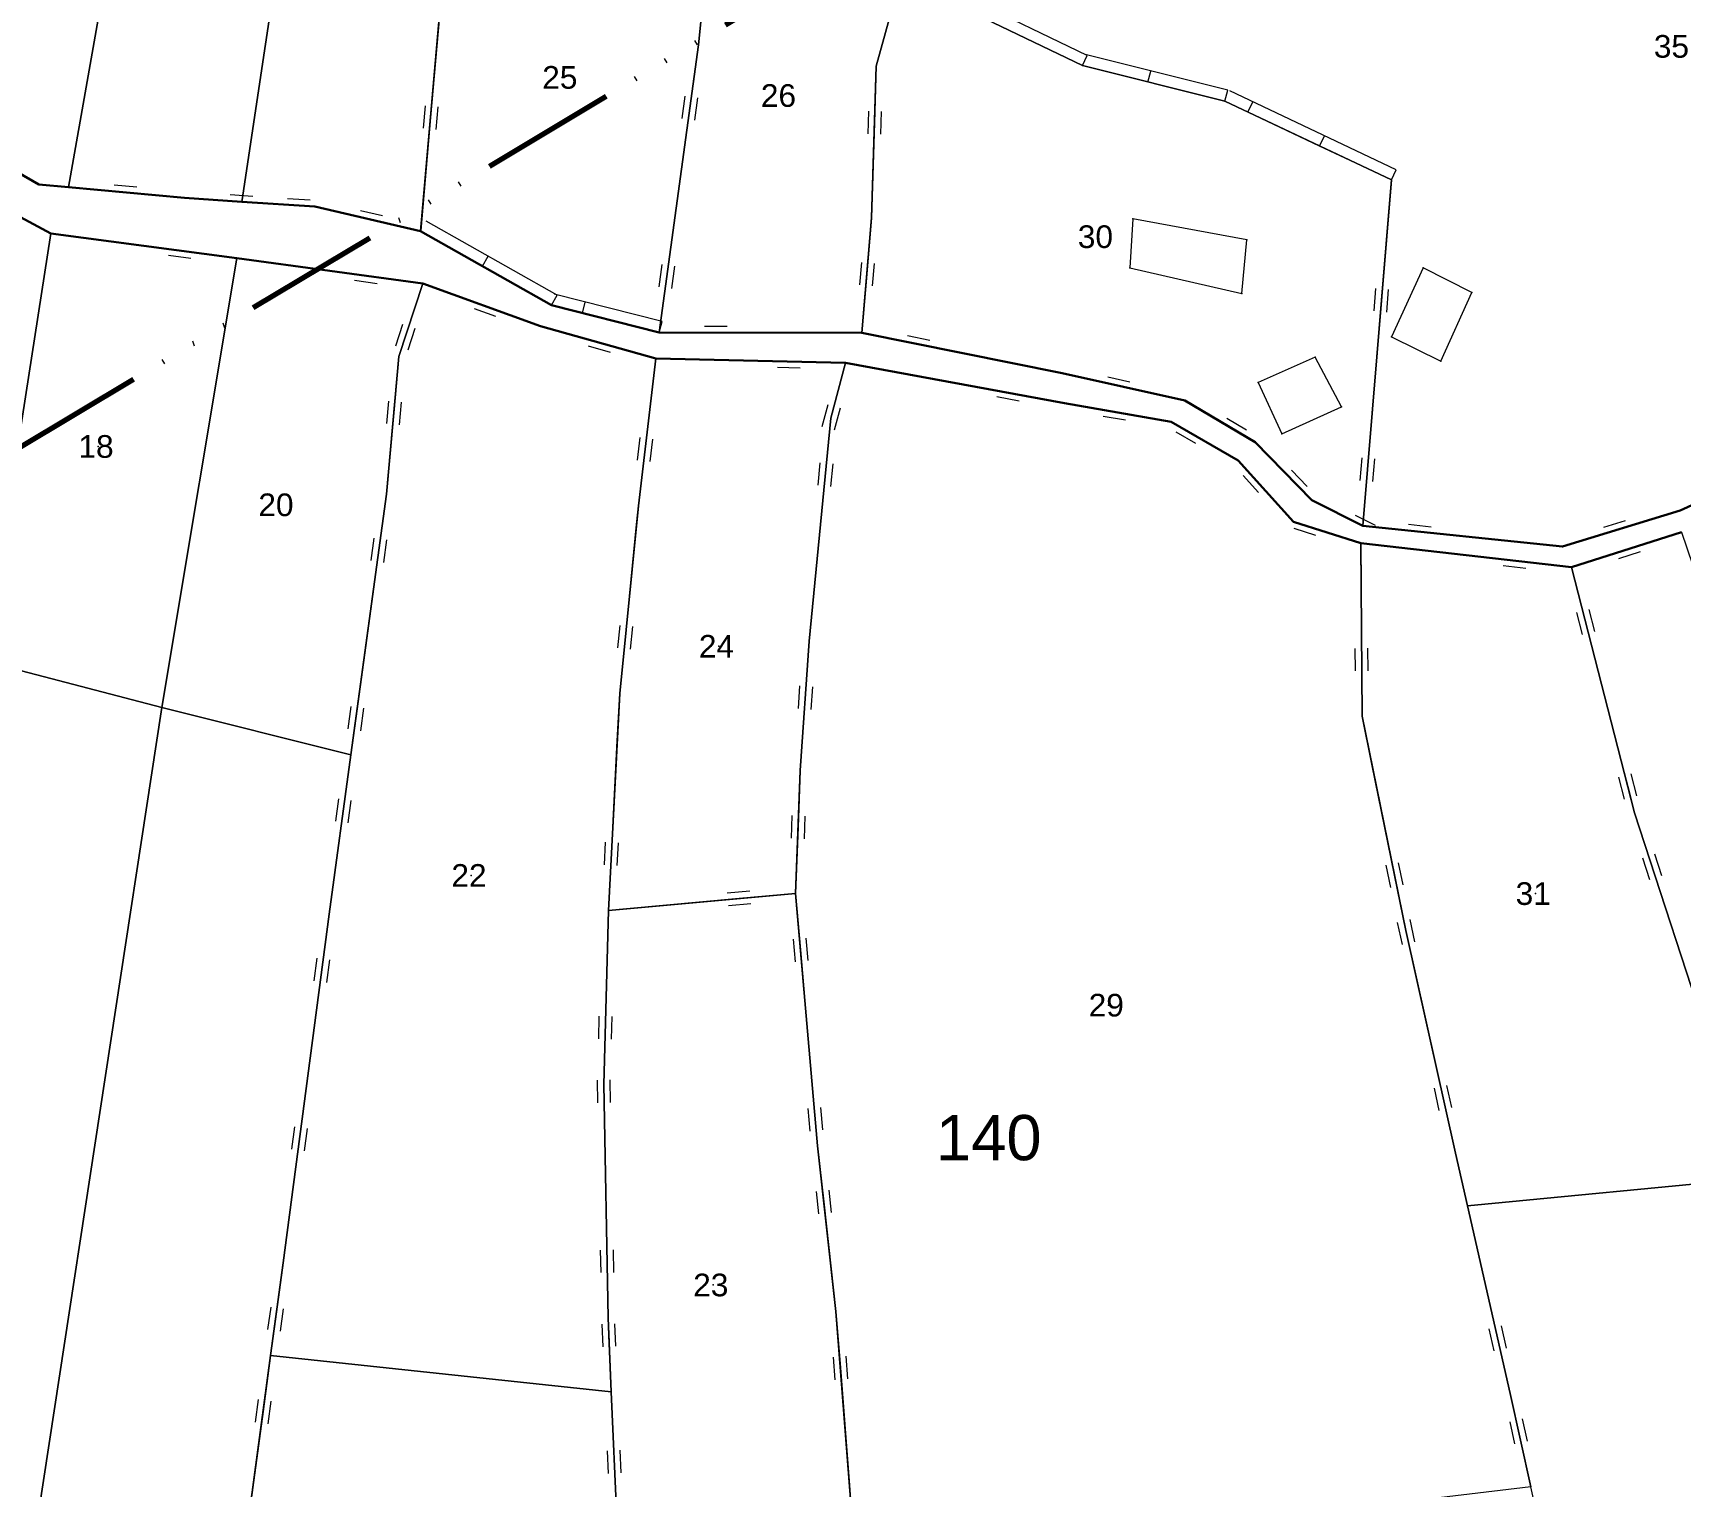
# Model space of a CAD drawing. Header units: millimetres. Extents: x 614452 to 616952, y 4151662 to 4153442.
# Drawn here: x 614932.3 to 615077.7, y 4151844.9 to 4151973.2 of the extents above; entities that cross this region are included whole.
import ezdxf
from ezdxf.xclip import XClip

# ---------------------------------------------------------------- set-up
doc = ezdxf.new("R2010")
doc.units = ezdxf.units.MM
doc.header["$XCLIPFRAME"] = 2
doc.linetypes.add('ACAD_ISO14W100', pattern=[24, 12, -3, 0, -3, 0, -3, 0, -3])
for name, color, linetype, lineweight in [('02_ADA_ALN_YENI', 7, 'Continuous', 30), ('02_ADA_NO_YENI', 18, 'Continuous', 0), ('03_PARSEL_ALN_ESKI', 18, 'Continuous', 0), ('03_PARSEL_ALN_YENI', 171, 'Continuous', 0), ('03_PARSEL_NO_ESKI', 5, 'Continuous', 0), ('03_PARSEL_SNR_YENI', 5, 'Continuous', 0), ('04_YAPI_SNR_TSCLSZ', 77, 'Continuous', 0), ('07_SNRTIP_GECERLI', 30, 'Continuous', 0), ('07_SNRTIP_SABIT', 18, 'Continuous', 0), ('NOKTA_PARSEL_ESKI', 6, 'Continuous', 0), ('NOKTA_PARSEL_YENI', 30, 'Continuous', 0), ('NOKTA_YAPI_TSCLSIZ', 77, 'Continuous', 0), ('TRAFO_BOLGE_TUM', 254, 'ACAD_ISO14W100', 70)]:
    doc.layers.add(name, color=color, linetype=linetype, lineweight=lineweight)
doc.styles.get("Standard").update_dxf_attribs({"font": 'Arial'})

# ---------------------------------------------------------------- blocks, each defined once
blk = doc.blocks.new('fggg')
at = {"layer": '02_ADA_ALN_YENI', "color": 252}
for points in [[(614919.01, 4151967.78, 0), (614932.83, 4151959.81, 0), (614935.44, 4151959.57, 0), (614945.69, 4151958.63, 0), (614950.76, 4151958.28, 0), (614957.19, 4151957.85, 0), (614966.54, 4151955.69, 0), (614978.08, 4151949.15, 0), (614987.6, 4151946.72, 0), (615005.48, 4151946.69, 0), (615023.17, 4151943.14, 0), (615033.99, 4151940.73, 0), (615040.2, 4151937.04, 0), (615045.21, 4151931.93, 0), (615049.7, 4151929.65, 0), (615067.33, 4151927.83, 0), (615077.71, 4151931.03, 0), (615084.22, 4151933.99, 0)], [(614918.35, 4151963.83, 0), (614933.89, 4151955.48, 0), (614950.3, 4151953.29, 0), (614966.73, 4151951.06, 0), (614977.13, 4151947.29, 0), (614987.3, 4151944.45, 0), (615004.04, 4151944.06, 0), (615023.39, 4151940.5, 0), (615032.79, 4151938.84, 0), (615038.71, 4151935.42, 0), (615043.6, 4151930.03, 0), (615049.53, 4151928.12, 0), (615068.14, 4151926.03, 0), (615077.83, 4151929.11, 0)]]:
    blk.add_polyline3d(points, dxfattribs=at)
at = {"layer": '03_PARSEL_ALN_ESKI', "color": 252}
for p in [(615077.15, 4151971.99), (614979.02, 4151969.25), (614998.32, 4151967.65), (615026.3, 4151955.19), (614938.08, 4151936.67), (614953.96, 4151931.52), (614992.85, 4151919.03), (614971, 4151898.8), (615064.95, 4151897.2), (615027.26, 4151887.35), (614992.35, 4151862.65)]:
    blk.add_point(p, dxfattribs=at)
at = {"layer": '03_PARSEL_ALN_YENI', "color": 252}
for points in [[(615119.92, 4151994.49, 0), (615130.84, 4151970.94, 0), (615121.99, 4151960.7, 0), (615112.88, 4151955.4, 0), (615102.47, 4151946.96, 0), (615097.43, 4151942.68, 0), (615084.22, 4151933.99, 0), (615077.71, 4151931.03, 0), (615067.33, 4151927.83, 0), (615049.7, 4151929.65, 0), (615052.23, 4151960.2, 0), (615037.54, 4151967.15, 0), (615024.95, 4151970.29, 0), (615013.5, 4151975.81, 0), (615016.86, 4151988.58, 0), (615047.6, 4151996.24, 0), (615066.86, 4151999.62, 0), (615079.72, 4152001.67, 0), (615113.75, 4152012, 0), (615119.92, 4151994.49, 0)], [(614932.83, 4151959.81, 0), (614919.01, 4151967.78, 0), (614922.48, 4151985.62, 0), (614925.81, 4152000.62, 0), (614942.66, 4152000.39, 0), (614935.44, 4151959.57, 0), (614932.83, 4151959.81, 0)], [(614935.44, 4151959.57, 0), (614942.66, 4152000.39, 0), (614956.94, 4151999.47, 0), (614950.76, 4151958.28, 0), (614945.69, 4151958.63, 0), (614935.44, 4151959.57, 0)], [(614969.68, 4151990.97, 0), (614969.14, 4151985.63, 0), (614966.54, 4151955.69, 0), (614957.19, 4151957.85, 0), (614950.76, 4151958.28, 0), (614956.94, 4151999.47, 0), (614969.68, 4151990.97, 0)], [(615011.99, 4151989.16, 0), (615006.76, 4151970.25, 0), (615006.34, 4151956.86, 0), (615005.48, 4151946.69, 0), (614987.6, 4151946.72, 0), (614991.08, 4151972.12, 0), (614992.69, 4151988.12, 0), (615011.99, 4151989.16, 0)], [(615052.23, 4151960.2, 0), (615049.7, 4151929.65, 0), (615045.21, 4151931.93, 0), (615040.2, 4151937.04, 0), (615033.99, 4151940.73, 0), (615023.17, 4151943.14, 0), (615005.48, 4151946.69, 0), (615006.34, 4151956.86, 0), (615006.76, 4151970.25, 0), (615011.99, 4151989.16, 0), (615016.86, 4151988.58, 0), (615013.5, 4151975.81, 0), (615024.95, 4151970.29, 0), (615037.54, 4151967.15, 0), (615052.23, 4151960.2, 0)], [(614966.54, 4151955.69, 0), (614969.14, 4151985.63, 0), (614992.69, 4151988.12, 0), (614991.08, 4151972.12, 0), (614987.6, 4151946.72, 0), (614978.08, 4151949.15, 0), (614966.54, 4151955.69, 0)], [(614918.35, 4151963.83, 0), (614933.89, 4151955.48, 0), (614928.01, 4151917.71, 0), (614911.85, 4151922.01, 0), (614914.56, 4151938.38, 0), (614918.35, 4151963.83, 0)], [(614928.01, 4151917.71, 0), (614933.89, 4151955.48, 0), (614950.3, 4151953.29, 0), (614943.68, 4151913.64, 0), (614928.01, 4151917.71, 0)], [(614963.52, 4151932.46, 0), (614960.38, 4151909.46, 0), (614943.68, 4151913.64, 0), (614950.3, 4151953.29, 0), (614966.73, 4151951.06, 0), (614964.62, 4151944.61, 0), (614963.52, 4151932.46, 0)], [(614984.11, 4151914.85, 0), (614983.12, 4151895.71, 0), (614982.72, 4151880.36, 0), (614983.09, 4151859.75, 0), (614983.37, 4151853.21, 0), (614953.29, 4151856.42, 0), (614954.39, 4151864.59, 0), (614958.46, 4151895.38, 0), (614960.38, 4151909.46, 0), (614963.52, 4151932.46, 0), (614964.62, 4151944.61, 0), (614966.73, 4151951.06, 0), (614977.13, 4151947.29, 0), (614987.3, 4151944.45, 0), (614985.77, 4151931.43, 0), (614984.11, 4151914.85, 0)], [(615000.03, 4151908.06, 0), (614999.63, 4151897.21, 0), (614983.12, 4151895.71, 0), (614984.11, 4151914.85, 0), (614985.77, 4151931.43, 0), (614987.3, 4151944.45, 0), (615004.04, 4151944.06, 0), (615002.74, 4151939.16, 0), (615000.84, 4151919.48, 0), (615000.03, 4151908.06, 0)], [(615053.52, 4151893.93, 0), (615057.88, 4151874.28, 0), (615058.94, 4151869.63, 0), (615062.73, 4151853.06, 0), (615064.55, 4151844.84, 0), (615004.96, 4151837.72, 0), (615003.2, 4151860.31, 0), (615001.56, 4151874.94, 0), (614999.63, 4151897.21, 0), (615000.03, 4151908.06, 0), (615000.84, 4151919.48, 0), (615002.74, 4151939.16, 0), (615004.04, 4151944.06, 0), (615023.39, 4151940.5, 0), (615032.79, 4151938.84, 0), (615038.71, 4151935.42, 0), (615043.6, 4151930.03, 0), (615049.53, 4151928.12, 0), (615049.65, 4151912.85, 0), (615053.52, 4151893.93, 0)], [(615080.55, 4151883.31, 0), (615073.68, 4151904.33, 0), (615068.14, 4151926.03, 0), (615077.83, 4151929.11, 0), (615083.32, 4151913, 0), (615088.86, 4151897.67, 0), (615095.3, 4151884.87, 0), (615100.64, 4151873.55, 0), (615084.04, 4151872.05, 0), (615080.55, 4151883.31, 0)], [(615084.04, 4151872.05, 0), (615058.94, 4151869.63, 0), (615057.88, 4151874.28, 0), (615053.52, 4151893.93, 0), (615049.65, 4151912.85, 0), (615049.53, 4151928.12, 0), (615068.14, 4151926.03, 0), (615073.68, 4151904.33, 0), (615080.55, 4151883.31, 0), (615084.04, 4151872.05, 0)], [(614923.77, 4151783.68, 0), (614909.48, 4151802.12, 0), (614928.01, 4151917.71, 0), (614943.68, 4151913.64, 0), (614923.77, 4151783.68, 0)], [(614923.77, 4151783.68, 0), (614943.68, 4151913.64, 0), (614960.38, 4151909.46, 0), (614958.46, 4151895.38, 0), (614954.39, 4151864.59, 0), (614953.29, 4151856.42, 0), (614950.35, 4151834.49, 0), (614944.25, 4151786.46, 0), (614943.18, 4151772.9, 0), (614923.77, 4151783.68, 0)], [(614999.63, 4151897.21, 0), (615001.56, 4151874.94, 0), (615003.2, 4151860.31, 0), (615004.96, 4151837.72, 0), (615005.57, 4151829.82, 0), (614984.31, 4151830.07, 0), (614983.86, 4151842.04, 0), (614983.37, 4151853.21, 0), (614983.09, 4151859.75, 0), (614982.72, 4151880.36, 0), (614983.12, 4151895.71, 0), (614999.63, 4151897.21, 0)], [(615058.94, 4151869.63, 0), (615084.04, 4151872.05, 0), (615094.03, 4151842.3, 0), (615103.65, 4151811.56, 0), (615106.32, 4151806.16, 0), (615077.83, 4151786.04, 0), (615075.62, 4151793.57, 0), (615074.01, 4151804.44, 0), (615071.83, 4151819.13, 0), (615066.24, 4151837.21, 0), (615064.55, 4151844.84, 0), (615062.73, 4151853.06, 0), (615058.94, 4151869.63, 0)], [(614982.7, 4151772.39, 0), (614943.18, 4151772.9, 0), (614944.25, 4151786.46, 0), (614950.35, 4151834.49, 0), (614953.29, 4151856.42, 0), (614983.37, 4151853.21, 0), (614983.86, 4151842.04, 0), (614984.31, 4151830.07, 0), (614984.65, 4151821.05, 0), (614984.35, 4151804.03, 0), (614985.06, 4151790.6, 0), (614982.7, 4151772.39, 0)]]:
    blk.add_polyline3d(points, close=True, dxfattribs=at)
at = {"layer": '03_PARSEL_SNR_YENI', "color": 252}
for p, q in [((614968.71, 4151980.65, 0.95), (614967.85, 4151970.69, 0.95)), ((614991.08, 4151972.12, 0.95), (614991.58, 4151977.1, 0.95)), ((615025.39, 4151971.19, 0.95), (615013.93, 4151976.71, 0.95)), ((615007.99, 4151974.71, 0.95), (615006.76, 4151970.25, 0.95)), ((615024.95, 4151970.29, 0.95), (615018.65, 4151973.33, 0.95)), ((614990.31, 4151966.54, 0.95), (614991.08, 4151972.12, 0.95)), ((615024.95, 4151970.29, 0.95), (615025.39, 4151971.19, 0.95)), ((615037.78, 4151968.12, 0.95), (615025.19, 4151971.26, 0.95)), ((614967.85, 4151970.69, 0.95), (614967.41, 4151965.71, 0.95)), ((615006.76, 4151970.25, 0.95), (615006.61, 4151965.25, 0.95)), ((615030.74, 4151968.84, 0.95), (615024.95, 4151970.29, 0.95)), ((615030.74, 4151968.84, 0.95), (615030.99, 4151969.81, 0.95)), ((615037.54, 4151967.15, 0.95), (615030.74, 4151968.84, 0.95)), ((614966.94, 4151966.75, 0.95), (614966.77, 4151964.76, 0.95)), ((614989.62, 4151965.62, 0.95), (614989.89, 4151967.6, 0.95)), ((614990.74, 4151965.47, 0.95), (614991.01, 4151967.45, 0.95)), ((615037.54, 4151967.15, 0.95), (615037.78, 4151968.12, 0.95)), ((615039.57, 4151966.19, 0.95), (615037.54, 4151967.15, 0.95)), ((615052.65, 4151961.1, 0.95), (615037.96, 4151968.06, 0.95)), ((615039.57, 4151966.19, 0.95), (615040, 4151967.09, 0.95)), ((614967.41, 4151965.71, 0.95), (614966.55, 4151955.74, 0.95)), ((614968.06, 4151966.65, 0.95), (614967.89, 4151964.66, 0.95)), ((614989.64, 4151961.58, 0.95), (614990.31, 4151966.54, 0.95)), ((615006.07, 4151966.27, 0.95), (615006.01, 4151964.27, 0.95)), ((615006.61, 4151965.25, 0.95), (615006.34, 4151956.86, 0.95)), ((615007.2, 4151966.24, 0.95), (615007.14, 4151964.24, 0.95)), ((615045.9, 4151963.19, 0.95), (615039.57, 4151966.19, 0.95)), ((615045.9, 4151963.19, 0.95), (615046.33, 4151964.1, 0.95)), ((615052.23, 4151960.2, 0.95), (615045.9, 4151963.19, 0.95)), ((614988.28, 4151951.68, 0.95), (614989.64, 4151961.58, 0.95)), ((615052.23, 4151960.2, 0.95), (615052.65, 4151961.1, 0.95)), ((614932, 4151960.29, 0.95), (614932.83, 4151959.81, 0.95)), ((614932.83, 4151959.81, 0.95), (614935.44, 4151959.57, 0.95)), ((614935.44, 4151959.57, 0.95), (614940.42, 4151959.11, 0.95)), ((614939.48, 4151959.76, 0.95), (614941.47, 4151959.58, 0.95)), ((615051.35, 4151949.58, 0.95), (615052.17, 4151959.54, 0.95)), ((615052.17, 4151959.54, 0.95), (615052.23, 4151960.2, 0.95)), ((614940.42, 4151959.11, 0.95), (614945.69, 4151958.63, 0.95)), ((614945.69, 4151958.63, 0.95), (614950.68, 4151958.29, 0.95)), ((614949.72, 4151958.92, 0.95), (614951.71, 4151958.78, 0.95)), ((614950.68, 4151958.29, 0.95), (614950.76, 4151958.28, 0.95)), ((614950.76, 4151958.28, 0.95), (614955.74, 4151957.95, 0.95)), ((614954.78, 4151958.57, 0.95), (614956.78, 4151958.44, 0.95)), ((614933.89, 4151955.48, 0.95), (614929.48, 4151957.85, 0.95)), ((614955.74, 4151957.95, 0.95), (614957.19, 4151957.85, 0.95)), ((614957.19, 4151957.85, 0.95), (614962.06, 4151956.73, 0.95)), ((614961.22, 4151957.5, 0.95), (614963.16, 4151957.05, 0.95)), ((614962.06, 4151956.73, 0.95), (614966.54, 4151955.69, 0.95)), ((614978.58, 4151950.02, 0.95), (614967.04, 4151956.56, 0.95)), ((615006.34, 4151956.86, 0.95), (615005.92, 4151951.88, 0.95)), ((614935.43, 4151955.27, 0.95), (614933.89, 4151955.48, 0.95)), ((614945.34, 4151953.95, 0.95), (614935.43, 4151955.27, 0.95)), ((614966.55, 4151955.74, 0.95), (614966.54, 4151955.69, 0.95)), ((614971.99, 4151952.6, 0.95), (614966.54, 4151955.69, 0.95)), ((614950.3, 4151953.29, 0.95), (614945.34, 4151953.95, 0.95)), ((614946.26, 4151953.27, 0.95), (614944.28, 4151953.53, 0.95)), ((614951.87, 4151953.08, 0.95), (614950.3, 4151953.29, 0.95)), ((614961.78, 4151951.73, 0.95), (614951.87, 4151953.08, 0.95)), ((614971.99, 4151952.6, 0.95), (614972.49, 4151953.47, 0.95)), ((614978.08, 4151949.15, 0.95), (614971.99, 4151952.6, 0.95)), ((614987.59, 4151950.76, 0.95), (614987.86, 4151952.74, 0.95)), ((614988.7, 4151950.61, 0.95), (614988.97, 4151952.59, 0.95)), ((615005.45, 4151952.92, 0.95), (615005.28, 4151950.93, 0.95)), ((615006.57, 4151952.83, 0.95), (615006.4, 4151950.84, 0.95)), ((614962.69, 4151951.04, 0.95), (614960.71, 4151951.31, 0.95)), ((614966.73, 4151951.06, 0.95), (614961.78, 4151951.73, 0.95)), ((614966.73, 4151951.06, 0.95), (614965.18, 4151946.31, 0.95)), ((614972.43, 4151948.99, 0.95), (614966.73, 4151951.06, 0.95)), ((614987.6, 4151946.72, 0.95), (614988.28, 4151951.68, 0.95)), ((615005.92, 4151951.88, 0.95), (615005.48, 4151946.69, 0.95)), ((614978.08, 4151949.15, 0.95), (614978.58, 4151950.02, 0.95)), ((614987.85, 4151947.69, 0.95), (614978.33, 4151950.12, 0.95)), ((614980.82, 4151948.45, 0.95), (614981.07, 4151949.42, 0.95)), ((615050.71, 4151948.63, 0.95), (615050.87, 4151950.62, 0.95)), ((615050.94, 4151944.59, 0.95), (615051.35, 4151949.58, 0.95)), ((615051.83, 4151948.53, 0.95), (615051.99, 4151950.53, 0.95)), ((614973.18, 4151948.13, 0.95), (614971.3, 4151948.81, 0.95)), ((614977.13, 4151947.29, 0.95), (614972.43, 4151948.99, 0.95)), ((614980.82, 4151948.45, 0.95), (614978.08, 4151949.15, 0.95)), ((614987.6, 4151946.72, 0.95), (614980.82, 4151948.45, 0.95)), ((614964.95, 4151947.43, 0.95), (614964.33, 4151945.53, 0.95)), ((614966.02, 4151947.08, 0.95), (614965.4, 4151945.18, 0.95)), ((614982.49, 4151945.8, 0.95), (614977.13, 4151947.29, 0.95)), ((614987.6, 4151946.72, 0.95), (614987.85, 4151947.69, 0.95)), ((614987.6, 4151946.72, 0.95), (614992.6, 4151946.71, 0.95)), ((614991.6, 4151947.28, 0.95), (614993.6, 4151947.28, 0.95)), ((614992.6, 4151946.71, 0.95), (615002.6, 4151946.7, 0.95)), ((615002.6, 4151946.7, 0.95), (615005.48, 4151946.69, 0.95)), ((615005.48, 4151946.69, 0.95), (615010.39, 4151945.71, 0.95)), ((615009.52, 4151946.46, 0.95), (615011.48, 4151946.06, 0.95)), ((614965.18, 4151946.31, 0.95), (614964.62, 4151944.61, 0.95)), ((614983.3, 4151944.98, 0.95), (614981.37, 4151945.52, 0.95)), ((614987.3, 4151944.45, 0.95), (614982.49, 4151945.8, 0.95)), ((615010.39, 4151945.71, 0.95), (615020.19, 4151943.74, 0.95)), ((614964.62, 4151944.61, 0.95), (614964.17, 4151939.63, 0.95)), ((614986.35, 4151936.39, 0.95), (614987.3, 4151944.45, 0.95)), ((614989.04, 4151944.41, 0.95), (614987.3, 4151944.45, 0.95)), ((614999.04, 4151944.18, 0.95), (614989.04, 4151944.41, 0.95)), ((615000.03, 4151943.59, 0.95), (614998.03, 4151943.64, 0.95)), ((615004.04, 4151944.06, 0.95), (614999.04, 4151944.18, 0.95)), ((615004.04, 4151944.06, 0.95), (615002.75, 4151939.23, 0.95)), ((615008.64, 4151943.22, 0.95), (615004.04, 4151944.06, 0.95)), ((615020.19, 4151943.74, 0.95), (615023.17, 4151943.14, 0.95)), ((615050.12, 4151934.63, 0.95), (615050.94, 4151944.59, 0.95)), ((615018.47, 4151941.41, 0.95), (615008.64, 4151943.22, 0.95)), ((615023.17, 4151943.14, 0.95), (615028.05, 4151942.05, 0.95)), ((615027.2, 4151942.82, 0.95), (615029.15, 4151942.38, 0.95)), ((615028.05, 4151942.05, 0.95), (615033.99, 4151940.73, 0.95)), ((614963.7, 4151940.68, 0.95), (614963.52, 4151938.69, 0.95)), ((614964.82, 4151940.58, 0.95), (614964.64, 4151938.59, 0.95)), ((615019.36, 4151940.67, 0.95), (615017.39, 4151941.04, 0.95)), ((615023.39, 4151940.5, 0.95), (615018.47, 4151941.41, 0.95)), ((615027.87, 4151939.71, 0.95), (615023.39, 4151940.5, 0.95)), ((615033.99, 4151940.73, 0.95), (615038.29, 4151938.17, 0.95)), ((614964.17, 4151939.63, 0.95), (614963.52, 4151932.46, 0.95)), ((615002.47, 4151940.34, 0.95), (615001.95, 4151938.41, 0.95)), ((615002.74, 4151939.16, 0.95), (615002.26, 4151934.19, 0.95)), ((615002.75, 4151939.23, 0.95), (615002.74, 4151939.16, 0.95)), ((615003.56, 4151940.05, 0.95), (615003.04, 4151938.12, 0.95)), ((615028.76, 4151938.98, 0.95), (615026.79, 4151939.33, 0.95)), ((615032.79, 4151938.84, 0.95), (615027.87, 4151939.71, 0.95)), ((615037.72, 4151939.17, 0.95), (615039.44, 4151938.15, 0.95)), ((615034.38, 4151937.93, 0.95), (615032.79, 4151938.84, 0.95)), ((615034.96, 4151936.94, 0.95), (615033.23, 4151937.94, 0.95)), ((615038.71, 4151935.42, 0.95), (615034.38, 4151937.93, 0.95)), ((615038.29, 4151938.17, 0.95), (615040.2, 4151937.04, 0.95)), ((614985.68, 4151935.47, 0.95), (614985.91, 4151937.45, 0.95)), ((614985.77, 4151931.43, 0.95), (614986.35, 4151936.39, 0.95)), ((614986.79, 4151935.33, 0.95), (614987.03, 4151937.32, 0.95)), ((615040.2, 4151937.04, 0.95), (615043.7, 4151933.46, 0.95)), ((615001.79, 4151935.24, 0.95), (615001.6, 4151933.25, 0.95)), ((615002.91, 4151935.13, 0.95), (615002.72, 4151933.14, 0.95)), ((615040.24, 4151933.73, 0.95), (615038.71, 4151935.42, 0.95)), ((615049.47, 4151933.68, 0.95), (615049.64, 4151935.67, 0.95)), ((615050.59, 4151933.59, 0.95), (615050.76, 4151935.58, 0.95)), ((615002.26, 4151934.19, 0.95), (615001.29, 4151924.23, 0.95)), ((615040.5, 4151932.62, 0.95), (615039.15, 4151934.1, 0.95)), ((615043.6, 4151930.03, 0.95), (615040.24, 4151933.73, 0.95)), ((615043.41, 4151934.57, 0.95), (615044.8, 4151933.14, 0.95)), ((615043.7, 4151933.46, 0.95), (615045.21, 4151931.93, 0.95)), ((615049.7, 4151929.65, 0.95), (615050.12, 4151934.63, 0.95)), ((614963.52, 4151932.46, 0.95), (614962.84, 4151927.51, 0.95)), ((615045.21, 4151931.93, 0.95), (615049.66, 4151929.67, 0.95)), ((615077.71, 4151931.03, 0.95), (615082.26, 4151933.1, 0.95)), ((614985.6, 4151929.78, 0.95), (614985.77, 4151931.43, 0.95)), ((615049.03, 4151930.62, 0.95), (615050.81, 4151929.71, 0.95)), ((615072.11, 4151929.3, 0.95), (615077.71, 4151931.03, 0.95)), ((614984.61, 4151919.83, 0.95), (614985.6, 4151929.78, 0.95)), ((615044.77, 4151929.66, 0.95), (615043.6, 4151930.03, 0.95)), ((615045.55, 4151928.81, 0.95), (615043.65, 4151929.43, 0.95)), ((615049.53, 4151928.12, 0.95), (615044.77, 4151929.66, 0.95)), ((615049.66, 4151929.67, 0.95), (615049.7, 4151929.65, 0.95)), ((615049.7, 4151929.65, 0.95), (615054.68, 4151929.13, 0.95)), ((615053.74, 4151929.8, 0.95), (615055.73, 4151929.59, 0.95)), ((615054.68, 4151929.13, 0.95), (615064.63, 4151928.11, 0.95)), ((615067.33, 4151927.83, 0.95), (615072.11, 4151929.3, 0.95)), ((615070.99, 4151929.55, 0.95), (615072.9, 4151930.14, 0.95)), ((615077.83, 4151929.11, 0.95), (615073.06, 4151927.6, 0.95)), ((614962.84, 4151927.51, 0.95), (614961.49, 4151917.6, 0.95)), ((614962.42, 4151928.58, 0.95), (614962.15, 4151926.6, 0.95)), ((614963.53, 4151928.42, 0.95), (614963.26, 4151926.44, 0.95)), ((615053.23, 4151927.7, 0.95), (615049.53, 4151928.12, 0.95)), ((615049.53, 4151927.85, 0.95), (615049.53, 4151928.12, 0.95)), ((615049.61, 4151917.85, 0.95), (615049.53, 4151927.85, 0.95)), ((615063.17, 4151926.58, 0.95), (615053.23, 4151927.7, 0.95)), ((615064.63, 4151928.11, 0.95), (615067.33, 4151927.83, 0.95)), ((615073.06, 4151927.6, 0.95), (615068.14, 4151926.03, 0.95)), ((615064.1, 4151925.91, 0.95), (615062.11, 4151926.14, 0.95)), ((615068.14, 4151926.03, 0.95), (615063.17, 4151926.58, 0.95)), ((615068.14, 4151926.03, 0.95), (615069.37, 4151921.18, 0.95)), ((615074.19, 4151927.36, 0.95), (615072.28, 4151926.76, 0.95)), ((615001.29, 4151924.23, 0.95), (615000.84, 4151919.48, 0.95)), ((615068.58, 4151922.01, 0.95), (615069.08, 4151920.07, 0.95)), ((615069.67, 4151922.29, 0.95), (615070.17, 4151920.35, 0.95)), ((614983.95, 4151918.89, 0.95), (614984.15, 4151920.88, 0.95)), ((614985.07, 4151918.78, 0.95), (614985.27, 4151920.77, 0.95)), ((615069.37, 4151921.18, 0.95), (615071.85, 4151911.49, 0.95)), ((614984.11, 4151914.85, 0.95), (614984.61, 4151919.83, 0.95)), ((615000.84, 4151919.48, 0.95), (615000.49, 4151914.5, 0.95)), ((615049.05, 4151916.85, 0.95), (615049.04, 4151918.85, 0.95)), ((615050.18, 4151916.86, 0.95), (615050.16, 4151918.86, 0.95)), ((614961.49, 4151917.6, 0.95), (614960.81, 4151912.65, 0.95)), ((615049.65, 4151912.85, 0.95), (615049.61, 4151917.85, 0.95)), ((614983.89, 4151910.69, 0.95), (614984.11, 4151914.85, 0.95)), ((614999.99, 4151915.53, 0.95), (614999.85, 4151913.54, 0.95)), ((615000.49, 4151914.5, 0.95), (615000.03, 4151908.06, 0.95)), ((615001.12, 4151915.46, 0.95), (615000.98, 4151913.46, 0.95)), ((614960.39, 4151913.71, 0.95), (614960.12, 4151911.73, 0.95)), ((614961.5, 4151913.56, 0.95), (614961.23, 4151911.58, 0.95)), ((614960.81, 4151912.65, 0.95), (614960.38, 4151909.46, 0.95)), ((615050.51, 4151908.63, 0.95), (615049.65, 4151912.85, 0.95)), ((615071.85, 4151911.49, 0.95), (615073.09, 4151906.65, 0.95)), ((614983.38, 4151900.7, 0.95), (614983.89, 4151910.69, 0.95)), ((614960.38, 4151909.46, 0.95), (614959.7, 4151904.51, 0.95)), ((615052.52, 4151898.83, 0.95), (615050.51, 4151908.63, 0.95)), ((615000.03, 4151908.06, 0.95), (614999.85, 4151903.06, 0.95)), ((615072.29, 4151907.48, 0.95), (615072.79, 4151905.54, 0.95)), ((615073.38, 4151907.76, 0.95), (615073.88, 4151905.82, 0.95)), ((615073.09, 4151906.65, 0.95), (615073.68, 4151904.33, 0.95)), ((614959.7, 4151904.51, 0.95), (614958.46, 4151895.38, 0.95)), ((614959.28, 4151905.57, 0.95), (614959.01, 4151903.59, 0.95)), ((614960.39, 4151905.42, 0.95), (614960.12, 4151903.44, 0.95)), ((615073.68, 4151904.33, 0.95), (615075.23, 4151899.58, 0.95)), ((614999.32, 4151904.08, 0.95), (614999.25, 4151902.08, 0.95)), ((614999.85, 4151903.06, 0.95), (614999.63, 4151897.21, 0.95)), ((615000.45, 4151904.04, 0.95), (615000.38, 4151902.04, 0.95)), ((614982.76, 4151899.73, 0.95), (614982.87, 4151901.73, 0.95)), ((614983.89, 4151899.68, 0.95), (614983.99, 4151901.67, 0.95)), ((614983.12, 4151895.71, 0.95), (614983.38, 4151900.7, 0.95)), ((615053.27, 4151897.96, 0.95), (615052.87, 4151899.92, 0.95)), ((615074.39, 4151900.35, 0.95), (615075.01, 4151898.45, 0.95)), ((615075.46, 4151900.7, 0.95), (615076.08, 4151898.8, 0.95)), ((615052.17, 4151897.74, 0.95), (615051.76, 4151899.7, 0.95)), ((615053.52, 4151893.93, 0.95), (615052.52, 4151898.83, 0.95)), ((615075.23, 4151899.58, 0.95), (615078.34, 4151890.07, 0.95)), ((614995.6, 4151897.41, 0.95), (614993.61, 4151897.23, 0.95)), ((614999.63, 4151897.21, 0.95), (614994.65, 4151896.76, 0.95)), ((614999.63, 4151897.21, 0.95), (615000.07, 4151892.23, 0.95)), ((614983.11, 4151895.35, 0.95), (614983.12, 4151895.71, 0.95)), ((614984.7, 4151895.85, 0.95), (614983.12, 4151895.71, 0.95)), ((614994.65, 4151896.76, 0.95), (614984.7, 4151895.85, 0.95)), ((614995.7, 4151896.29, 0.95), (614993.71, 4151896.11, 0.95)), ((614958.46, 4151895.38, 0.95), (614957.8, 4151890.43, 0.95)), ((614982.85, 4151885.36, 0.95), (614983.11, 4151895.35, 0.95)), ((615053.21, 4151892.71, 0.95), (615052.78, 4151894.66, 0.95)), ((615054.31, 4151892.95, 0.95), (615053.88, 4151894.9, 0.95)), ((614999.42, 4151893.17, 0.95), (614999.59, 4151891.18, 0.95)), ((615000.54, 4151893.27, 0.95), (615000.71, 4151891.28, 0.95)), ((615053.55, 4151893.81, 0.95), (615053.52, 4151893.93, 0.95)), ((615054.63, 4151888.92, 0.95), (615053.55, 4151893.81, 0.95)), ((614957.37, 4151891.49, 0.95), (614957.11, 4151889.51, 0.95)), ((614958.49, 4151891.34, 0.95), (614958.23, 4151889.36, 0.95)), ((615000.07, 4151892.23, 0.95), (615000.93, 4151882.26, 0.95)), ((614957.8, 4151890.43, 0.95), (614956.49, 4151880.51, 0.95)), ((615056.8, 4151879.16, 0.95), (615054.63, 4151888.92, 0.95)), ((614982.26, 4151884.37, 0.95), (614982.31, 4151886.37, 0.95)), ((614982.72, 4151880.36, 0.95), (614982.85, 4151885.36, 0.95)), ((614983.39, 4151884.34, 0.95), (614983.44, 4151886.34, 0.95)), ((615000.93, 4151882.26, 0.95), (615001.36, 4151877.28, 0.95)), ((614956.49, 4151880.51, 0.95), (614955.84, 4151875.56, 0.95)), ((614982.19, 4151878.73, 0.95), (614982.15, 4151880.73, 0.95)), ((614982.73, 4151879.74, 0.95), (614982.72, 4151880.36, 0.95)), ((614982.82, 4151874.74, 0.95), (614982.73, 4151879.74, 0.95)), ((614983.31, 4151878.75, 0.95), (614983.28, 4151880.75, 0.95)), ((615056.46, 4151878.06, 0.95), (615056.03, 4151880.02, 0.95)), ((615057.56, 4151878.31, 0.95), (615057.13, 4151880.26, 0.95)), ((615000.71, 4151878.23, 0.95), (615000.89, 4151876.24, 0.95)), ((615001.83, 4151878.33, 0.95), (615002.01, 4151876.34, 0.95)), ((615057.88, 4151874.28, 0.95), (615056.8, 4151879.16, 0.95)), ((614955.41, 4151876.62, 0.95), (614955.15, 4151874.64, 0.95)), ((615001.36, 4151877.28, 0.95), (615001.56, 4151874.94, 0.95)), ((614955.84, 4151875.56, 0.95), (614954.53, 4151865.64, 0.95)), ((614956.52, 4151876.47, 0.95), (614956.26, 4151874.49, 0.95)), ((614983, 4151864.75, 0.95), (614982.82, 4151874.74, 0.95)), ((615001.56, 4151874.94, 0.95), (615002.12, 4151869.98, 0.95)), ((615058.94, 4151869.63, 0.95), (615057.88, 4151874.28, 0.95)), ((615001.45, 4151870.91, 0.95), (615001.67, 4151868.92, 0.95)), ((615002.57, 4151871.03, 0.95), (615002.79, 4151869.05, 0.95)), ((615002.12, 4151869.98, 0.95), (615003.2, 4151860.31, 0.95)), ((615059.39, 4151867.68, 0.95), (615058.94, 4151869.63, 0.95)), ((615061.62, 4151857.93, 0.95), (615059.39, 4151867.68, 0.95)), ((614954.53, 4151865.64, 0.95), (614954.39, 4151864.59, 0.95)), ((614982.46, 4151863.74, 0.95), (614982.42, 4151865.73, 0.95)), ((614983.58, 4151863.76, 0.95), (614983.55, 4151865.76, 0.95)), ((614954.39, 4151864.59, 0.95), (614953.72, 4151859.63, 0.95)), ((614983.09, 4151859.75, 0.95), (614983, 4151864.75, 0.95)), ((614953.3, 4151860.7, 0.95), (614953.03, 4151858.72, 0.95)), ((614954.41, 4151860.55, 0.95), (614954.15, 4151858.57, 0.95)), ((614953.72, 4151859.63, 0.95), (614953.29, 4151856.42, 0.95)), ((614982.64, 4151857.19, 0.95), (614982.55, 4151859.18, 0.95)), ((614983.16, 4151858.21, 0.95), (614983.09, 4151859.75, 0.95)), ((614983.76, 4151857.24, 0.95), (614983.68, 4151859.23, 0.95)), ((615003.2, 4151860.31, 0.95), (615003.59, 4151855.33, 0.95)), ((614983.37, 4151853.21, 0.95), (614983.16, 4151858.21, 0.95)), ((615061.29, 4151856.83, 0.95), (615060.85, 4151858.78, 0.95)), ((615062.73, 4151853.06, 0.95), (615061.62, 4151857.93, 0.95)), ((615062.39, 4151857.08, 0.95), (615061.94, 4151859.03, 0.95)), ((614953.29, 4151856.42, 0.95), (614952.63, 4151851.47, 0.95)), ((615002.95, 4151856.28, 0.95), (615003.11, 4151854.29, 0.95)), ((615004.07, 4151856.37, 0.95), (615004.23, 4151854.37, 0.95)), ((615003.59, 4151855.33, 0.95), (615004.36, 4151845.36, 0.95)), ((614952.2, 4151852.53, 0.95), (614951.94, 4151850.55, 0.95)), ((614953.32, 4151852.39, 0.95), (614953.05, 4151850.4, 0.95)), ((614983.64, 4151847.03, 0.95), (614983.37, 4151853.21, 0.95)), ((615063.47, 4151849.72, 0.95), (615062.73, 4151853.06, 0.95)), ((614952.63, 4151851.47, 0.95), (614951.3, 4151841.56, 0.95)), ((615063.14, 4151848.62, 0.95), (615062.71, 4151850.58, 0.95)), ((615064.24, 4151848.87, 0.95), (615063.81, 4151850.82, 0.95)), ((615064.55, 4151844.84, 0.95), (615063.47, 4151849.72, 0.95)), ((614983.12, 4151846.01, 0.95), (614983.04, 4151848.01, 0.95)), ((614984.25, 4151846.06, 0.95), (614984.16, 4151848.06, 0.95)), ((614983.86, 4151842.04, 0.95), (614983.64, 4151847.03, 0.95)), ((615004.36, 4151845.36, 0.95), (615004.75, 4151840.37, 0.95))]:
    blk.add_line(p, q, dxfattribs=at)
for p in [(614991.08, 4151972.12, 617.29), (614991.08, 4151972.12, 617.29), (615006.76, 4151970.25, 617.85), (615006.76, 4151970.25, 617.85), (615024.95, 4151970.29, 620.59), (615024.95, 4151970.29, 620.59), (615037.54, 4151967.15, 620.07), (615037.54, 4151967.15, 620.07), (614932.83, 4151959.81, 613.77), (614932.83, 4151959.81, 613.77), (615052.23, 4151960.2, 621.1), (615052.23, 4151960.2, 621.1), (614945.69, 4151958.63, 614.04), (614945.69, 4151958.63, 614.04), (614957.19, 4151957.85, 614.29), (614957.19, 4151957.85, 614.29), (615006.34, 4151956.86, 614.65), (615006.34, 4151956.86, 614.65), (614933.89, 4151955.48, 611.12), (614933.89, 4151955.48, 611.12), (614966.54, 4151955.69, 614.25), (614966.54, 4151955.69, 614.25), (614966.54, 4151955.69, 614.25), (614950.3, 4151953.29, 611.63), (614950.3, 4151953.29, 611.63), (614966.73, 4151951.06, 611.72), (614966.73, 4151951.06, 611.72), (614966.73, 4151951.06, 611.72), (614978.08, 4151949.15, 611.85), (614978.08, 4151949.15, 611.85), (614977.13, 4151947.29, 611.65), (614977.13, 4151947.29, 611.65), (614987.6, 4151946.72, 612.09), (614987.6, 4151946.72, 612.09), (614987.6, 4151946.72, 612.09), (615005.48, 4151946.69, 612.61), (615005.48, 4151946.69, 612.61), (615005.48, 4151946.69, 612.61), (614964.62, 4151944.61, 611.2), (614964.62, 4151944.61, 611.2), (614987.3, 4151944.45, 612.07), (614987.3, 4151944.45, 612.07), (614987.3, 4151944.45, 612.07), (615004.04, 4151944.06, 611.72), (615004.04, 4151944.06, 611.72), (615004.04, 4151944.06, 611.72), (615023.17, 4151943.14, 611.48), (615023.17, 4151943.14, 611.48), (615023.39, 4151940.5, 610.34), (615023.39, 4151940.5, 610.34), (615033.99, 4151940.73, 611.85), (615033.99, 4151940.73, 611.85), (615002.74, 4151939.16, 611.16), (615002.74, 4151939.16, 611.16), (615032.79, 4151938.84, 611.88), (615032.79, 4151938.84, 611.88), (615040.2, 4151937.04, 612.25), (615040.2, 4151937.04, 612.25), (615038.71, 4151935.42, 611.77), (615038.71, 4151935.42, 611.77), (614963.52, 4151932.46, 610.48), (614963.52, 4151932.46, 610.48), (615045.21, 4151931.93, 612.53), (615045.21, 4151931.93, 612.53), (614985.77, 4151931.43, 610.87), (614985.77, 4151931.43, 610.87), (615077.71, 4151931.03, 612.42), (615077.71, 4151931.03, 612.42), (615043.6, 4151930.03, 611.67), (615043.6, 4151930.03, 611.67), (615049.7, 4151929.65, 613.28), (615049.7, 4151929.65, 613.28), (615049.7, 4151929.65, 613.28), (615049.53, 4151928.12, 611.04), (615049.53, 4151928.12, 611.04), (615049.53, 4151928.12, 611.04), (615067.33, 4151927.83, 612.37), (615067.33, 4151927.83, 612.37), (615068.14, 4151926.03, 610.86), (615068.14, 4151926.03, 610.86), (615068.14, 4151926.03, 610.86), (615000.84, 4151919.48, 610.11), (615000.84, 4151919.48, 610.11), (614984.11, 4151914.85, 609.92), (614984.11, 4151914.85, 609.92), (615049.65, 4151912.85, 609.75), (615049.65, 4151912.85, 609.75), (614960.38, 4151909.46, 608.56), (614960.38, 4151909.46, 610.48), (615000.03, 4151908.06, 609.7), (615000.03, 4151908.06, 609.7), (615073.68, 4151904.33, 608.88), (615073.68, 4151904.33, 608.88), (614999.63, 4151897.21, 609.45), (614999.63, 4151897.21, 609.45), (614999.63, 4151897.21, 609.45), (614983.12, 4151895.71, 608.72), (614983.12, 4151895.71, 608.72), (614983.12, 4151895.71, 608.72), (614958.46, 4151895.38, 608.56), (614958.46, 4151895.38, 608.56), (615053.52, 4151893.93, 609.21), (615053.52, 4151893.93, 609.21), (614982.72, 4151880.36, 608.22), (614982.72, 4151880.36, 608.22), (615001.56, 4151874.94, 608.43), (615001.56, 4151874.94, 608.43), (615057.88, 4151874.28, 608.38), (615057.88, 4151874.28, 608.38), (615058.94, 4151869.63, 608.38), (615058.94, 4151869.63, 607.72), (614954.39, 4151864.59, 607.32), (614954.39, 4151864.59, 607.32), (614983.09, 4151859.75, 607.42), (614983.09, 4151859.75, 607.42), (615003.2, 4151860.31, 607.53), (615003.2, 4151860.31, 607.53), (614953.29, 4151856.42, 606.49), (614953.29, 4151856.42, 607.32), (614983.37, 4151853.21, 607.42), (614983.37, 4151853.21, 606.92), (615062.73, 4151853.06, 607.72), (615062.73, 4151853.06, 607.72)]:
    blk.add_point(p, dxfattribs=at)
at = {"layer": '04_YAPI_SNR_TSCLSZ', "color": 252}
for p, q in [((615029.42, 4151956.77, 615.46), (615029.13, 4151952.44, 615.5)), ((615039.48, 4151954.9, 616.17), (615029.42, 4151956.77, 615.46)), ((615039.02, 4151950.16, 615.11), (615039.48, 4151954.9, 616.17)), ((615029.13, 4151952.44, 615.5), (615039.02, 4151950.16, 615.11)), ((615055.03, 4151952.45, 620.2), (615052.24, 4151946.35, 618.86)), ((615059.34, 4151950.27, 619.64), (615055.03, 4151952.45, 620.2)), ((615056.61, 4151944.21, 618.98), (615059.34, 4151950.27, 619.64)), ((615052.24, 4151946.35, 618.86), (615056.61, 4151944.21, 618.98)), ((615045.5, 4151944.55, 615.55), (615040.46, 4151942.33, 615.31)), ((615047.83, 4151940.18, 616.08), (615045.5, 4151944.55, 615.55)), ((615040.46, 4151942.33, 615.31), (615042.57, 4151937.78, 615.71)), ((615042.57, 4151937.78, 615.71), (615047.83, 4151940.18, 616.08))]:
    blk.add_line(p, q, dxfattribs=at)
at = {"layer": '07_SNRTIP_GECERLI', "color": 252}
for points in [[(614935.44, 4151959.57, 0), (614942.66, 4152000.39, 622.13)], [(614950.76, 4151958.28, 0), (614956.94, 4151999.47, 622.82)], [(614933.89, 4151955.48, 611.12), (614928.01, 4151917.71, 0)], [(614950.3, 4151953.29, 611.63), (614943.68, 4151913.64, 0)], [(614943.68, 4151913.64, 0), (614928.01, 4151917.71, 0)], [(614943.68, 4151913.64, 0), (614923.77, 4151783.68, 0)], [(614943.68, 4151913.64, 0), (614960.38, 4151909.46, 0)], [(615058.94, 4151869.63, 0), (615084.04, 4151872.05, 607.8)], [(614953.29, 4151856.42, 0), (614983.37, 4151853.21, 0)]]:
    blk.add_polyline3d(points, dxfattribs=at)
at = {"layer": '07_SNRTIP_SABIT', "color": 252}
for points in [[(615011.99, 4151989.16, 623.45), (615006.76, 4151970.25, 617.85), (615006.34, 4151956.86, 614.65), (615005.48, 4151946.69, 612.61)], [(615016.86, 4151988.58, 623.97), (615013.5, 4151975.81, 621.35), (615024.95, 4151970.29, 620.59), (615037.54, 4151967.15, 620.07), (615052.23, 4151960.2, 621.1)], [(614992.69, 4151988.12, 621.83), (614991.08, 4151972.12, 617.29), (614987.6, 4151946.72, 612.09)], [(614966.54, 4151955.69, 614.25), (614969.14, 4151985.63, 619.9)], [(615049.7, 4151929.65, 613.28), (615067.33, 4151927.83, 612.37), (615077.71, 4151931.03, 612.42), (615084.22, 4151933.99, 613.44), (615097.43, 4151942.68, 613.79), (615102.47, 4151946.96, 612.7), (615112.88, 4151955.4, 613.46), (615121.99, 4151960.7, 613.17), (615130.84, 4151970.94, 612.73)], [(614919.01, 4151967.78, 615.6), (614932.83, 4151959.81, 613.77), (614935.44, 4151959.57, 613.77)], [(614918.35, 4151963.83, 611.43), (614933.89, 4151955.48, 611.12)], [(614935.44, 4151959.57, 0), (614945.69, 4151958.63, 614.04), (614950.76, 4151958.28, 614.04)], [(615049.7, 4151929.65, 613.28), (615052.23, 4151960.2, 621.1)], [(614966.54, 4151955.69, 0), (614957.19, 4151957.85, 614.29), (614950.76, 4151958.28, 614.29)], [(614933.89, 4151955.48, 611.12), (614950.3, 4151953.29, 611.63)], [(614987.6, 4151946.72, 612.09), (614978.08, 4151949.15, 611.85), (614966.54, 4151955.69, 611.85)], [(614950.3, 4151953.29, 611.63), (614966.73, 4151951.06, 611.72)], [(614966.73, 4151951.06, 611.72), (614964.62, 4151944.61, 611.2), (614963.52, 4151932.46, 610.48), (614960.38, 4151909.46, 610.48)], [(614966.73, 4151951.06, 611.72), (614977.13, 4151947.29, 611.65), (614987.3, 4151944.45, 612.07)], [(615005.48, 4151946.69, 612.61), (614987.6, 4151946.72, 612.09)], [(615005.48, 4151946.69, 612.61), (615023.17, 4151943.14, 611.48), (615033.99, 4151940.73, 611.85), (615040.2, 4151937.04, 612.25), (615045.21, 4151931.93, 612.53), (615049.7, 4151929.65, 613.28)], [(614987.3, 4151944.45, 612.07), (614985.77, 4151931.43, 610.87), (614984.11, 4151914.85, 609.92), (614983.12, 4151895.71, 608.72)], [(614987.3, 4151944.45, 612.07), (615004.04, 4151944.06, 611.72)], [(615004.04, 4151944.06, 611.72), (615002.74, 4151939.16, 611.16), (615000.84, 4151919.48, 610.11), (615000.03, 4151908.06, 609.7), (614999.63, 4151897.21, 609.45)], [(615004.04, 4151944.06, 611.72), (615023.39, 4151940.5, 610.34), (615032.79, 4151938.84, 611.88), (615038.71, 4151935.42, 611.77), (615043.6, 4151930.03, 611.67), (615049.53, 4151928.12, 611.04)], [(615068.14, 4151926.03, 610.86), (615077.83, 4151929.11, 611.14)], [(615049.53, 4151928.12, 611.04), (615049.65, 4151912.85, 609.75), (615053.52, 4151893.93, 609.21), (615057.88, 4151874.28, 608.38), (615058.94, 4151869.63, 608.38)], [(615049.53, 4151928.12, 611.04), (615068.14, 4151926.03, 610.86)], [(615068.14, 4151926.03, 610.86), (615073.68, 4151904.33, 608.88), (615080.55, 4151883.31, 608.03), (615084.04, 4151872.05, 607.8)], [(614960.38, 4151909.46, 0), (614958.46, 4151895.38, 608.56), (614954.39, 4151864.59, 607.32), (614953.29, 4151856.42, 607.32)], [(614983.12, 4151895.71, 608.72), (614999.63, 4151897.21, 609.45)], [(615004.96, 4151837.72, 0), (615003.2, 4151860.31, 607.53), (615001.56, 4151874.94, 608.43), (614999.63, 4151897.21, 609.45)], [(614983.37, 4151853.21, 0), (614983.09, 4151859.75, 607.42), (614982.72, 4151880.36, 608.22), (614983.12, 4151895.71, 608.72)], [(615058.94, 4151869.63, 0), (615062.73, 4151853.06, 607.72), (615064.55, 4151844.84, 607.72)], [(614953.29, 4151856.42, 0), (614950.35, 4151834.49, 606.49), (614944.25, 4151786.46, 605.7)], [(614984.31, 4151830.07, 0), (614983.86, 4151842.04, 606.92), (614983.37, 4151853.21, 606.92)]]:
    blk.add_polyline3d(points, dxfattribs=at)
at = {"layer": 'NOKTA_PARSEL_ESKI', "color": 252}
blk.add_point((614943.68, 4151913.64), dxfattribs=at)
at = {"layer": 'NOKTA_PARSEL_YENI', "color": 252}
for p in [(614991.08, 4151972.12, 617.29), (615006.76, 4151970.25, 617.85), (615024.95, 4151970.29, 620.59), (615037.54, 4151967.15, 620.07), (614932.83, 4151959.81, 613.77), (614935.44, 4151959.57), (615052.23, 4151960.2, 621.1), (614945.69, 4151958.63, 614.04), (614950.76, 4151958.28), (614957.19, 4151957.85, 614.29), (615006.34, 4151956.86, 614.65), (614933.89, 4151955.48, 611.12), (614966.54, 4151955.69, 614.25), (614950.3, 4151953.29, 611.63), (614966.73, 4151951.06, 611.72), (614978.08, 4151949.15, 611.85), (614977.13, 4151947.29, 611.65), (614987.6, 4151946.72, 612.09), (615005.48, 4151946.69, 612.61), (614964.62, 4151944.61, 611.2), (614987.3, 4151944.45, 612.07), (615004.04, 4151944.06, 611.72), (615023.17, 4151943.14, 611.48), (615023.39, 4151940.5, 610.34), (615033.99, 4151940.73, 611.85), (615002.74, 4151939.16, 611.16), (615032.79, 4151938.84, 611.88), (615040.2, 4151937.04, 612.25), (615038.71, 4151935.42, 611.77), (614963.52, 4151932.46, 610.48), (615045.21, 4151931.93, 612.53), (614985.77, 4151931.43, 610.87), (615077.71, 4151931.03, 612.42), (615043.6, 4151930.03, 611.67), (615049.7, 4151929.65, 613.28), (615049.53, 4151928.12, 611.04), (615067.33, 4151927.83, 612.37), (615068.14, 4151926.03, 610.86), (615000.84, 4151919.48, 610.11), (614984.11, 4151914.85, 609.92), (615049.65, 4151912.85, 609.75), (614960.38, 4151909.46), (615000.03, 4151908.06, 609.7), (615073.68, 4151904.33, 608.88), (614999.63, 4151897.21, 609.45), (614983.12, 4151895.71, 608.72), (614958.46, 4151895.38, 608.56), (615053.52, 4151893.93, 609.21), (614982.72, 4151880.36, 608.22), (615001.56, 4151874.94, 608.43), (615057.88, 4151874.28, 608.38), (615058.94, 4151869.63), (614954.39, 4151864.59, 607.32), (614983.09, 4151859.75, 607.42), (615003.2, 4151860.31, 607.53), (614953.29, 4151856.42), (614983.37, 4151853.21), (615062.73, 4151853.06, 607.72)]:
    blk.add_point(p, dxfattribs=at)
at = {"layer": 'NOKTA_YAPI_TSCLSIZ', "color": 252}
for p in [(615029.42, 4151956.77, 615.46), (615039.48, 4151954.9, 616.17), (615029.13, 4151952.44, 615.5), (615055.03, 4151952.45, 620.2), (615039.02, 4151950.16, 615.11), (615059.34, 4151950.27, 619.64), (615052.24, 4151946.35, 618.86), (615045.5, 4151944.55, 615.55), (615056.61, 4151944.21, 618.98), (615040.46, 4151942.33, 615.31), (615047.83, 4151940.18, 616.08), (615042.57, 4151937.78, 615.71)]:
    blk.add_point(p, dxfattribs=at)
at = {"layer": '02_ADA_NO_YENI', "color": 252}
blk.add_text('140', height=4, dxfattribs=at).set_placement((615012.03, 4151873.66))
at = {"layer": '03_PARSEL_NO_ESKI', "color": 252}
for s, p in [('35', (615075.4, 4151970.99)), ('25', (614977.27, 4151968.25)), ('26', (614996.57, 4151966.65)), ('30', (615024.55, 4151954.19)), ('18', (614936.33, 4151935.67)), ('20', (614952.21, 4151930.52)), ('24', (614991.1, 4151918.03)), ('22', (614969.25, 4151897.8)), ('31', (615063.2, 4151896.2)), ('29', (615025.51, 4151886.35)), ('23', (614990.6, 4151861.65))]:
    blk.add_text(s, height=2, dxfattribs=at).set_placement(p)

msp = doc.modelspace()

# ---------------------------------------------------------------- linework, layer by layer
at = {"layer": 'TRAFO_BOLGE_TUM', "flags": 128}
msp.add_lwpolyline([(614497.91, 4152078.83), (614497.9, 4152078.84), (614512.94, 4152088.89), (614513.27, 4152089.1), (614514.22, 4152089.54), (614514.95, 4152089.74), (614514.94, 4152089.75), (614684.87, 4152128.33), (614685.16, 4152128.38), (614686.08, 4152128.47), (614686.08, 4152128.47), (615170.73, 4152138.6), (615170.86, 4152138.6), (615171.9, 4152138.51), (615172.91, 4152138.24), (615173.86, 4152137.8), (615174.71, 4152137.2), (615175.45, 4152136.46), (615176.05, 4152135.6), (615176.5, 4152134.65), (615176.77, 4152133.64), (615176.86, 4152132.6), (615176.77, 4152131.56), (615176.5, 4152130.55), (615176.05, 4152129.6), (615175.52, 4152128.84), (615175.52, 4152128.83), (615150.57, 4152097.95), (615150.5, 4152097.87), (615150.06, 4152097.43), (615150.08, 4152097.41), (615069.87, 4152019.81), (615069.56, 4152019.52), (615068.78, 4152018.98), (615068.78, 4152018.97), (614483.59, 4151668.59), (614483.51, 4151668.54), (614482.56, 4151668.1), (614481.55, 4151667.83), (614480.51, 4151667.74), (614479.47, 4151667.83), (614478.46, 4151668.1), (614477.51, 4151668.54), (614476.65, 4151669.14), (614475.91, 4151669.88), (614475.31, 4151670.74), (614474.87, 4151671.69), (614474.6, 4151672.7), (614474.51, 4151673.74), (614474.54, 4151674.05), (614474.52, 4151674.05), (614495.24, 4152074.16), (614495.32, 4152074.9), (614495.59, 4152075.91), (614496.03, 4152076.85), (614496.63, 4152077.71), (614497.37, 4152078.45), (614497.91, 4152078.83), (614497.91, 4152078.83)], dxfattribs=at)

# ---------------------------------------------------------------- block references
ref = msp.add_blockref('fggg', (0, 0))
XClip(ref).set_block_clipping_path([(615240.7433106549, 4153442.5), (615240.7433106545, 4152542.5), (614452.5, 4152542.5), (614452.5, 4151662.5), (616764.340303037, 4151662.5), (616764.340303037, 4152542.5), (616327.5, 4152542.5), (616327.5, 4153442.5)])

doc.saveas('drawing.dxf')
